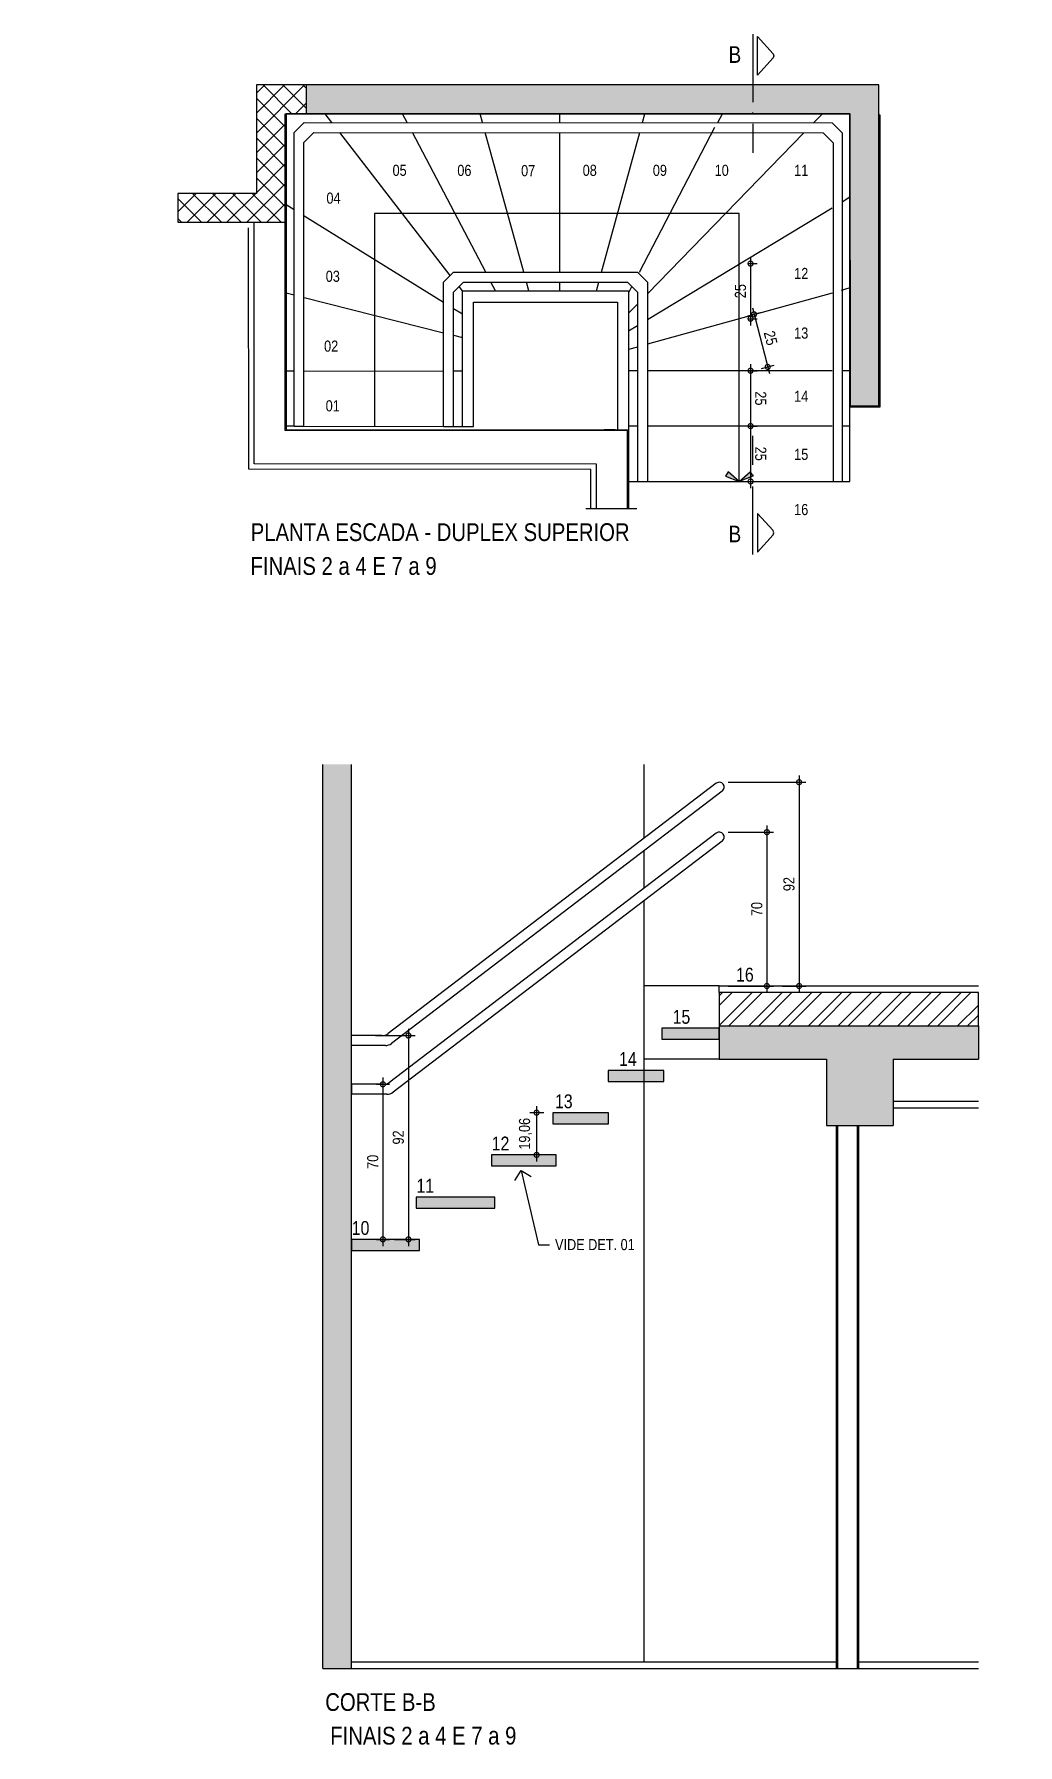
# Model space of a CAD drawing. Header units: metres. Extents: x 8 to 38.7, y -6.4 to 5.4.
# Drawn here: x 26.92 to 31.37, y -2.32 to 5.4 of the extents above; entities that cross this region are included whole.
import ezdxf
from ezdxf import colors
from ezdxf.entities.mleader import LeaderData, LeaderLine
from ezdxf.enums import TextEntityAlignment as Align
from ezdxf.math import Vec2, Vec3
from ezdxf.xclip import XClip

# ---------------------------------------------------------------- set-up
doc = ezdxf.new("R2010")
doc.units = ezdxf.units.M
doc.header["$XCLIPFRAME"] = 0
doc.header["$PDMODE"] = 35
doc.linetypes.add('DASHEDX2', pattern=[1.5, 1, -0.5])
doc.linetypes.add('ESTILO_TQS_0004', pattern=[1.12, 0.5, -0.2, 0.01, -0.2, 0.01, -0.2])
for name, color, linetype in [('205', 232, 'ESTILO_TQS_0004'), ('3', 2, 'Continuous'), ('4', 2, 'Continuous'), ('ARQ-ALV ACAB', 4, 'Continuous'), ('ARQ-ALV OSSO', 5, 'Continuous'), ('ARQ-AUX', 7, 'Continuous'), ('ARQ-AUX1', 1, 'Continuous'), ('ARQ-AUX2', 2, 'Continuous'), ('ARQ-DIM', 2, 'Continuous'), ('ARQ-PRJ', 7, 'DASHEDX2'), ('ARQ-SIM', 1, 'Continuous'), ('ARQ-TXT', 2, 'Continuous'), ('ARQ-TXT2', 2, 'Continuous')]:
    doc.layers.add(name, color=color, linetype=linetype)
doc.styles.add('Adesa', font='ARIALN.TTF')
doc.styles.add('M50', font='ARIALN.TTF', dxfattribs={"height": 0.15})
doc.dimstyles.new('ADESA 1-0025', dxfattribs={"dimtxt": 0.05, "dimasz": 0.045, "dimexe": 0.03, "dimexo": 0.04, "dimgap": 0.02, "dimtad": 1, "dimtoh": 1, "dimdec": 0, "dimlfac": 100, "dimzin": 4, "dimtxsty": 'Adesa', "dimblk": 'DOTSMALL', "dimcen": 1, "dimdle": 0.03, "dimclrd": 1, "dimclre": 1, "dimclrt": 256, "dimazin": 1, "dimtm": 1e-09, "dimtfac": 1, "dimtdec": 0, "dimtix": 1, "dimtmove": 2, "dimatfit": 0, "dimldrblk": 'DOTSMALL', "dimfxl": 0.8, "dimtvp": 2, "dimtolj": 1, "dimtzin": 0, "dimarcsym": 0})

# ---------------------------------------------------------------- blocks, each defined once
blk = doc.blocks.new('est-ex-11-dps-r00')
at = {"layer": '3'}
h = blk.add_hatch(color=8, dxfattribs=at)
h.dxf.hatch_style = 1
h.paths.add_polyline_path([(-232.004486, -395.998796), (719.496112, -396.003017), (719.496112, -409.003017), (473.006123, -409.003017), (473.006123, -541.00374), (459.996043, -541.00374), (459.996043, -409.002436), (12.995548, -409.002436), (12.995548, -937.000989), (-251.979379, -937.000989), (-251.979379, -924.007258), (-232.004327, -924.007258), (-232.004327, -855.00029), (-213.00434, -855.00029), (-213.00434, -924.000989), (-0.004452, -924.000989), (-0.004452, -414.999045), (-213.004452, -414.999045), (-213.004452, -481.999806), (-232.004486, -481.999806)])
h.paths.add_polyline_path([(719.496112, -244.999631), (-57.501936, -244.996565), (-57.501936, -225.996565), (0, -225.996565), (0, 0), (-236.004459, 0), (-236.004459, -245.001184), (-249.004459, -245.001184), (-249.004459, 12.999153), (-0.000305, 12.999153), (-0.000305, 282.997758), (-504.003335, 282.997758), (-504.003335, -245.001184), (-517.003335, -245.001184), (-517.003335, 295.998453), (12.994618, 295.998453), (12.994618, -232.000212), (459.996043, -232.000212), (459.996043, -99.998908), (472.996043, -99.998908), (472.996043, -231.999631), (719.496112, -231.999631)])
h.paths.add_polyline_path([(-993.00031, -541.00374), (-993.00031, -409.003017), (-1239.500379, -409.003017), (-1239.500379, -396.003017), (-520.003335, -396.002991), (-520.003335, -409.002991), (-980.00031, -409.002436), (-980.00031, -541.00374)])
h.paths.add_polyline_path([(-2253.500545, -245.000956), (-2253.500545, -232.000956), (-2008.001965, -232.000956), (-2008.001965, -100.000255), (-1995.001965, -100.000255), (-1995.001965, -232.000655), (-1547.999687, -232.000655), (-1547.999687, 77.996564), (-1534.999687, 77.996564), (-1534.999687, -183.000162), (-1385.510847, -183.000162), (-1385.510847, -195.99998), (-1534.999687, -195.99998), (-1534.999687, -245.000515), (-2253.500545, -245.000515)])
h.paths.add_polyline_path([(-2253.500545, -396.001692), (-1534.999904, -396.002133), (-1534.999904, -445.002668), (-1385.510832, -445.002668), (-1385.510832, -458.002486), (-1534.999904, -458.002486), (-1534.999904, -718.997619), (-1547.999904, -718.997619), (-1547.999904, -409.001461), (-1995.001777, -409.001461), (-1995.001777, -540.99621), (-2008.001965, -540.99621), (-2008.001965, -409.001316), (-2253.500545, -409.001316)])
h.paths.add_polyline_path([(-2399.510997, -445.004573), (-2561.999822, -445.004573), (-2561.999822, -718.997885), (-2548.999822, -718.997885), (-2548.999822, -458.004573), (-2399.510997, -458.004573), (-2399.510997, -445.004803)])
h.paths.add_polyline_path([(1027.995404, -445.001113), (865.506331, -445.001113), (865.506331, -458.001113), (1014.995404, -458.001113), (1014.995404, -718.997491), (1027.995404, -718.997491)])
h.paths.add_polyline_path([(-520.003335, -244.999631), (-520.003335, -232.000212), (-980.00031, -232.000212), (-980.00031, -99.998908), (-993.00031, -99.998908), (-993.00031, -231.999631), (-1239.500379, -231.999631), (-1239.500379, -244.999631)])
h.paths.add_polyline_path([(1245.999783, -327.001325), (1689.007686, -327.001325), (1689.007686, -314.001325), (1245.999783, -314.001325)])
h.paths.add_polyline_path([(-2561.999343, 77.995239), (-2561.999343, -195.997845), (-2399.510997, -195.997845), (-2399.510997, -182.997845), (-2548.999343, -182.997845), (-2548.999343, 77.995239), (-2561.999822, 77.995239)])
h.paths.add_polyline_path([(1027.995156, -196.001535), (1027.995156, 77.998295), (1014.995156, 77.998295), (1014.995156, -183.001611), (865.506331, -183.001611), (865.506331, -196.001535)])
h.paths.add_polyline_path([(-3223.007243, -327.001325), (-2779.99934, -327.001325), (-2779.99934, -314.001325), (-3223.007243, -314.001325)])
h.paths.add_polyline_path([(-517.003335, -937.001848), (-352.982201, -937.001848), (-352.982201, -924.001848), (-504.003335, -924.001848), (-504.003335, -395.998796), (-517.003335, -395.998796)])
h.paths.add_polyline_path([(1015.01125, -327.001325), (1155.51125, -327.001325), (1155.51125, -314.001325), (1015.01125, -314.001325)])
h.paths.add_polyline_path([(-2689.510807, -327.001325), (-2549.010807, -327.001325), (-2549.010807, -314.001325), (-2689.510807, -314.001325)])
at = {"layer": '4'}
h = blk.add_hatch(color=8, dxfattribs=at)
h.dxf.hatch_style = 1
h.paths.add_polyline_path([(870.51125, -327.001325), (1015.01125, -327.001325), (1015.01125, -314.001325), (870.51125, -314.001325)])
h.paths.add_polyline_path([(1517.998246, -449.002012), (1531.000227, -449.002012), (1531.000227, -327.001324), (1517.998246, -327.001324)])
h.paths.add_polyline_path([(1689.007686, -327.001325), (1803.000199, -327.001325), (1803.000199, -314.002172), (1689.007686, -314.002172)])
h.paths.add_polyline_path([(1518.002686, -314.002172), (1531.002686, -314.002172), (1531.002686, -192.002332), (1518.002686, -192.002332)])
h.paths.add_polyline_path([(-3065.002243, -314.002172), (-3052.002243, -314.002172), (-3052.002243, -192.002332), (-3065.002243, -192.002332)])
h.paths.add_polyline_path([(-3064.999784, -449.002012), (-3051.997803, -449.002012), (-3051.997803, -327.002172), (-3064.999784, -327.002172)])
h.paths.add_polyline_path([(-3336.999755, -327.001324), (-3223.007243, -327.001324), (-3223.007243, -314.001325), (-3336.999755, -314.001325)])
h.paths.add_polyline_path([(-2549.010807, -327.001325), (-2404.510807, -327.001325), (-2404.510807, -314.001325), (-2549.010807, -314.001325)])
h.paths.add_polyline_path([(74.532066, -924.005286), (12.995548, -924.005286), (12.995548, -937.000989), (74.532066, -937.000989)])
h.paths.add_polyline_path([(-1372.998858, -46.500032), (-1359.998858, -46.500032), (-1359.998858, 165.999968), (-1372.998858, 165.999968)])
h.paths.add_polyline_path([(-2548.999822, -718.997885), (-2561.999822, -718.997885), (-2561.999822, -936.998934), (-2548.999822, -936.998934)])
h.paths.add_polyline_path([(-2561.999822, -445.004573), (-2634.999822, -445.004573), (-2634.999822, -458.001295), (-2561.999822, -458.001295)])
h.paths.add_polyline_path([(-1112.000061, 295.99876), (-1112.000061, 152.998767), (-1099.000187, 152.998767), (-1099.000187, 282.998799), (-1029.069445, 282.998799), (-1029.069445, 295.99876)])
h.paths.add_polyline_path([(-2736.996513, -763.91298), (-2723.996513, -763.91298), (-2723.996513, -620.91298), (-2736.996513, -620.91298)])
h.paths.add_polyline_path([(-2736.996513, -20.089668), (-2723.996513, -20.089668), (-2723.996513, 122.910332), (-2736.996513, 122.910332)])
h.paths.add_polyline_path([(1027.995404, -718.997491), (1014.995404, -718.997491), (1014.995404, -936.998627), (1027.995404, -936.998627)])
h.paths.add_polyline_path([(1101.995156, -445.001113), (1027.995404, -445.001113), (1027.995404, -457.997884), (1101.995156, -457.997884)])
h.paths.add_polyline_path([(2138.000201, -253.001325), (2125.000197, -253.001325), (2125.000197, -314.001325), (1853.000199, -314.001325), (1853.000199, -327.001324), (2125.000219, -327.001324), (2125.000219, -388.001325), (2138.000201, -388.001325)])
h.paths.add_polyline_path([(592.000796, 295.99876), (509.070038, 295.99876), (509.070038, 282.998799), (579.00078, 282.998799), (579.00078, 152.998392), (592.00078, 152.998392), (592.00078, 295.99876)])
h.paths.add_polyline_path([(592.000796, -937.001408), (592.000796, -794.000771), (579.000796, -794.000771), (579.000796, -924.001447), (509.070053, -924.001447), (509.070053, -937.001408), (592.000811, -937.001408)])
h.paths.add_polyline_path([(-2126.000352, -937.001408), (-2043.069595, -937.001408), (-2043.069595, -924.001447), (-2113.000337, -924.001447), (-2113.000337, -794.001191), (-2126.000337, -794.001191), (-2126.000337, -937.001408)])
h.paths.add_polyline_path([(839.999696, -46.499368), (852.999696, -46.499368), (852.999696, 166.000632), (839.999696, 166.000632)])
h.paths.add_polyline_path([(839.999696, -807.00328), (852.999696, -807.00328), (852.999696, -594.50328), (839.999696, -594.50328)])
h.paths.add_polyline_path([(-2386.999253, -807.00328), (-2373.999253, -807.00328), (-2373.999253, -594.50328), (-2386.999253, -594.50328)])
h.paths.add_polyline_path([(1189.996956, -763.91298), (1202.996956, -763.91298), (1202.996956, -620.91298), (1189.996956, -620.91298)])
h.paths.add_polyline_path([(1189.996956, -20.089668), (1202.996956, -20.089668), (1202.996956, 122.910332), (1189.996956, 122.910332)])
h.paths.add_polyline_path([(-2984.999916, -914.001323), (-2984.999916, -750.999946), (-2997.999778, -750.999946), (-2997.999778, -900.997727), (-3045.999778, -900.997727), (-3045.999778, -914.001323)])
h.paths.add_polyline_path([(1451.000359, 272.998675), (1451.000359, 109.997373), (1464.000222, 109.997373), (1464.000222, 259.995079), (1512.000221, 259.995079), (1512.000221, 272.998675)])
h.paths.add_polyline_path([(1451.000359, -914.001323), (1512.000221, -914.001323), (1512.000221, -900.997727), (1464.000222, -900.997727), (1464.000222, -751.000021), (1451.000359, -751.000021)])
h.paths.add_polyline_path([(-878.069286, -937.00153), (-745.536564, -937.00153), (-745.536564, -923.999823), (-786.000045, -923.999823), (-786.000045, -624.003488), (-799.000045, -624.003488), (-799.000045, -924.001237), (-878.06927, -924.001237), (-878.06927, -937.00153)])
h.paths.add_polyline_path([(-1372.998858, -807.001266), (-1359.998858, -807.001266), (-1359.998858, -594.501266), (-1372.998858, -594.501266)])
h.paths.add_polyline_path([(-1099.000046, -794.001415), (-1111.99992, -794.001415), (-1111.99992, -937.001408), (-1029.069303, -937.001408), (-1029.069303, -924.001447), (-1099.000046, -924.001447)])
h.paths.add_polyline_path([(-878.069286, 295.998882), (-878.069286, 282.998589), (-799.000061, 282.998589), (-799.000061, -16.99916), (-786.000061, -16.99916), (-786.000061, 282.997175), (-745.53658, 282.997175), (-745.53658, 295.998882), (-878.069302, 295.998882)])
h.paths.add_polyline_path([(-2561.999366, -183.001307), (-2635.999822, -183.001307), (-2635.999822, -196.001304), (-2561.999343, -195.997845)])
h.paths.add_polyline_path([(-2549.004314, 295.991967), (-2561.999366, 295.991967), (-2561.999366, 77.995239), (-2549.004314, 77.995239)])
h.paths.add_polyline_path([(-520.003335, -937.002591), (-520.003335, -409.002981), (-533.003335, -409.002981), (-533.003335, -924.002648), (-594.536549, -924.002648), (-594.536549, -937.002648), (-520.003335, -937.002648)])
h.paths.add_polyline_path([(1736.995331, -914.001323), (1736.995331, -901.001351), (1729.988975, -901.001351), (1729.988975, -569.001318), (1716.988975, -569.001318), (1716.988975, -901.001351), (1662.988975, -901.001351), (1662.988975, -914.001323), (1736.989194, -914.001323)])
h.paths.add_polyline_path([(1797.998392, -914.001296), (1910.998392, -914.001296), (1910.998392, -901.001323), (1797.998392, -901.001323)])
h.paths.add_polyline_path([(2137.995113, -914.001323), (2137.995113, -539.001566), (2124.995113, -539.001566), (2124.995113, -901.001323), (2061.998395, -901.001323), (2061.998395, -914.001323)])
h.paths.add_polyline_path([(1101.995156, -183.004764), (1027.995156, -183.004764), (1027.995156, -196.001535), (1101.995156, -196.001535)])
h.paths.add_polyline_path([(1027.995156, 295.998392), (1014.995156, 295.998392), (1014.995156, 77.998295), (1027.995156, 77.998295)])
h.paths.add_polyline_path([(1736.995331, 272.998675), (1662.995113, 272.998675), (1662.995113, 259.998703), (1716.995113, 259.998703), (1716.995113, -72.00133), (1729.995113, -72.00133), (1729.995113, 259.998703), (1737.001468, 259.998703), (1737.001468, 272.998675)])
h.paths.add_polyline_path([(1797.998392, 259.998675), (1910.998392, 259.998675), (1910.998392, 272.998648), (1797.998392, 272.998648)])
edge = h.paths.add_edge_path()
edge.add_line((2137.995113, 272.998675), (2061.998393, 272.998675))
edge.add_line((2061.998393, 272.998675), (2061.998393, 259.998675))
edge.add_line((2061.998393, 259.998675), (2124.99511, 259.998675))
edge.add_line((2124.99511, 259.998675), (2124.99511, -102.001082))
edge.add_line((2124.99511, -102.001082), (2137.99511, -102.001082))
edge.add_line((2137.99511, -102.001082), (2137.99511, 272.998675))
h.paths.add_polyline_path([(358.065018, -937.00153), (358.065018, -924.001613), (278.996063, -924.001613), (278.996063, -624.003488), (265.996063, -624.003488), (265.996063, -924.000199), (225.532312, -924.000199), (225.532312, -937.00153), (358.065034, -937.00153)])
h.paths.add_polyline_path([(358.065018, 295.998882), (225.532296, 295.998882), (225.532296, 282.997551), (265.996047, 282.997551), (265.996047, -16.99916), (278.996047, -16.99916), (278.996047, 282.998965), (358.065003, 282.998965), (358.065003, 295.998882)])
h.paths.add_polyline_path([(-1534.999904, -718.997619), (-1547.999935, -718.997619), (-1547.999672, -924.00172), (-1608.536714, -924.00172), (-1608.53673, -937.001381), (-1482.999904, -937.001381), (-1482.999904, -924.002611), (-1534.999904, -924.002611)])
h.paths.add_polyline_path([(-1892.069467, -937.00153), (-1759.536745, -937.00153), (-1759.536745, -923.999823), (-1802.000496, -923.999823), (-1802.000496, -624.003488), (-1815.000496, -624.003488), (-1815.000496, -924.001237), (-1892.069452, -924.001237), (-1892.069452, -937.00153)])
h.paths.add_polyline_path([(-3270.99386, -914.001323), (-3196.993641, -914.001323), (-3196.993641, -900.998962), (-3250.993641, -900.998962), (-3250.993641, -569.001318), (-3263.993641, -569.001318), (-3263.993641, -900.998962), (-3270.999997, -900.998962), (-3270.999997, -914.001323)])
h.paths.add_polyline_path([(-3445.003058, -914.001296), (-3332.003058, -914.001296), (-3332.003058, -900.998934), (-3445.003058, -900.998934)])
h.paths.add_polyline_path([(-3671.999781, -914.001323), (-3596.003061, -914.001323), (-3596.003061, -900.998934), (-3658.999778, -900.998934), (-3658.999778, -539.001566), (-3671.999778, -539.001566)])
h.paths.add_polyline_path([(74.531441, 295.998453), (12.994618, 295.998453), (12.994618, 282.998733), (74.531441, 282.998733)])
h.paths.add_polyline_path([(-520.003335, 296), (-594.536549, 296), (-594.536549, 283), (-533.003335, 283), (-533.003335, -231.999657), (-520.003335, -231.999657), (-520.003335, 295.999943)])
h.paths.add_polyline_path([(-3658.999753, -253.001325), (-3671.999758, -253.001325), (-3671.999758, -388.001325), (-3658.999775, -388.001325), (-3658.999775, -327.001324), (-3386.999755, -327.001324), (-3386.999755, -314.001325), (-3658.999753, -314.001325)])
h.paths.add_polyline_path([(-1482.999919, 295.998733), (-1608.53673, 295.998733), (-1608.53673, 282.999072), (-1547.999687, 282.999072), (-1547.999687, 77.996564), (-1534.999919, 77.996564), (-1534.999919, 282.999963), (-1482.999919, 282.999963)])
h.paths.add_polyline_path([(-2126.000352, 295.99876), (-2126.000352, 152.998767), (-2113.000352, 152.998767), (-2113.000352, 282.99876), (-2043.06961, 282.99876), (-2043.06961, 295.99876)])
h.paths.add_polyline_path([(-2386.999253, 11.500632), (-2373.999253, 11.500632), (-2373.999253, 166.000632), (-2386.999253, 166.000632)])
h.paths.add_polyline_path([(-2984.999916, 272.998675), (-3045.999916, 272.998675), (-3045.999916, 259.998675), (-2997.999916, 259.998675), (-2997.999916, 109.998591), (-2984.999916, 109.998591)])
h.paths.add_polyline_path([(-3270.999997, 272.998675), (-3270.999997, 259.996314), (-3263.993641, 259.996314), (-3263.993641, -72.00133), (-3250.993641, -72.00133), (-3250.993641, 259.996314), (-3196.993641, 259.996314), (-3196.993641, 272.998675), (-3270.99386, 272.998675)])
h.paths.add_polyline_path([(-3445.003058, 259.996286), (-3332.003058, 259.996286), (-3332.003058, 272.998648), (-3445.003058, 272.998648)])
h.paths.add_polyline_path([(-3671.999778, 272.998675), (-3671.999778, -102.001082), (-3658.999778, -102.001082), (-3658.999778, 259.996286), (-3596.003061, 259.996286), (-3596.003061, 272.998675)])
h.paths.add_polyline_path([(-1815.007394, 30.00084), (-1802.007394, 30.00084), (-1802.007394, 188.50084), (-1815.007394, 188.50084)])
h.paths.add_polyline_path([(-1892.036745, 282.997514), (-1759.536745, 282.997514), (-1759.536745, 295.997514), (-1892.036745, 295.997514)])
at = {"layer": '205'}
blk.add_line((-3872.588223, -320.501324), (2278.789691, -320.501324), dxfattribs=at)
blk = doc.blocks.new('ADESA-IND')
h = blk.add_hatch(color=256)
h.paths.add_polyline_path([(0.177, 0), (0.319, 0.125), (0.354, 0.068)])
h.paths.add_polyline_path([(0.177, 0), (0.034, 0.125), (0, 0.068)])
for points in [[(0.177, 0), (0.034, 0.125), (0, 0.068)], [(0.177, 0), (0.319, 0.125), (0.354, 0.068)]]:
    blk.add_lwpolyline(points, close=True)
blk = doc.blocks.new('ADESA-SIM CORT')
at = {"color": 3}
blk.add_lwpolyline([(1.712, 0.367), (1.4, 0.086), (2.1, 0.086), (1.788, 0.367)], dxfattribs=at)
blk.add_lwpolyline([(1.788, 0.367, 0.267949), (1.712, 0.367)], format="xyb", dxfattribs=at)
at = {"color": 2}
for points in [[(0.521, 0), (0, 0)], [(0.706, 0), (0.729, 0)], [(2.14, 0), (0.914, 0)]]:
    blk.add_lwpolyline(points, dxfattribs=at)
at = {"color": 3, "style": 'Adesa'}
blk.add_attdef('A', text='', height=0.35, dxfattribs=at).set_placement((1.739, -0.325), align=Align.MIDDLE_CENTER)
blk = doc.blocks.new('_DotSmall')
at = {"color": 0, "linetype": 'ByBlock', "const_width": 0.5}
blk.add_lwpolyline([(-0.0625, 0, 1), (0.0625, 0, 1)], format="xyb", close=True, dxfattribs=at)
blk = doc.blocks.new('*D177')
at = {"layer": 'ARQ-DIM', "color": 1, "lineweight": -2, "transparency": 16777216}
for p, q in [((30.1505, 4.361), (30.1888, 4.361)), ((30.1588, 4.391), (30.1588, 4.0821)), ((30.1505, 4.1121), (30.1888, 4.1121))]:
    blk.add_line(p, q, dxfattribs=at)
at = {"layer": 'Defpoints', "color": 0, "transparency": 16777216}
for p in [(30.1105, 4.361, 0), (30.1105, 4.1121), (30.1588, 4.1121)]:
    blk.add_point(p, dxfattribs=at)
at = {"layer": 'ARQ-DIM', "color": 1, "lineweight": -2, "transparency": 16777216, "xscale": 0.045, "yscale": 0.045, "zscale": 0.045}
for p, rotation in [((30.1588, 4.361), 90), ((30.1588, 4.1121), 270)]:
    blk.add_blockref('_DotSmall', p, dxfattribs=dict(at, rotation=rotation))
at = {"layer": 'ARQ-DIM', "transparency": 16777216, "insert": (30.1133, 4.2366), "char_height": 0.05, "attachment_point": 5, "rotation": 90, "style": 'Adesa'}
blk.add_mtext('\\A1;25', dxfattribs=at)
blk = doc.blocks.new('*D179')
at = {"layer": 'ARQ-DIM', "color": 1, "lineweight": -2, "transparency": 16777216}
for p, q in [((30.1505, 3.8773), (30.1889, 3.8773)), ((30.1589, 3.9073), (30.159, 3.5975)), ((30.1505, 3.6275), (30.189, 3.6276))]:
    blk.add_line(p, q, dxfattribs=at)
at = {"layer": 'Defpoints', "color": 0, "transparency": 16777216}
for p in [(30.1105, 3.8773), (30.1105, 3.6275), (30.159, 3.6275)]:
    blk.add_point(p, dxfattribs=at)
at = {"layer": 'ARQ-DIM', "color": 1, "lineweight": -2, "transparency": 16777216, "xscale": 0.045, "yscale": 0.045, "zscale": 0.045}
for p, rotation in [((30.1589, 3.8773), 90.01733154555406), ((30.159, 3.6275), 270.017331545554)]:
    blk.add_blockref('_DotSmall', p, dxfattribs=dict(at, rotation=rotation))
at = {"layer": 'ARQ-DIM', "transparency": 16777216, "insert": (30.2044, 3.7524), "char_height": 0.05, "attachment_point": 5, "rotation": 270.01733, "style": 'Adesa'}
blk.add_mtext('\\A1;25', dxfattribs=at)
blk = doc.blocks.new('*D180')
at = {"layer": 'ARQ-DIM', "color": 1, "lineweight": -2, "transparency": 16777216}
for p, q in [((30.1589, 3.6575), (30.159, 3.3475)), ((30.162, 3.6275), (30.189, 3.6275)), ((30.1621, 3.3775), (30.189, 3.3776))]:
    blk.add_line(p, q, dxfattribs=at)
at = {"layer": 'Defpoints', "color": 0, "transparency": 16777216}
for p in [(30.122, 3.6275), (30.1221, 3.3775), (30.159, 3.3775)]:
    blk.add_point(p, dxfattribs=at)
at = {"layer": 'ARQ-DIM', "color": 1, "lineweight": -2, "transparency": 16777216, "xscale": 0.045, "yscale": 0.045, "zscale": 0.045}
for p, rotation in [((30.159, 3.6275), 90.01734265498087), ((30.159, 3.3775), 270.0173426549808)]:
    blk.add_blockref('_DotSmall', p, dxfattribs=dict(at, rotation=rotation))
at = {"layer": 'ARQ-DIM', "transparency": 16777216, "insert": (30.2045, 3.5026), "char_height": 0.05, "attachment_point": 5, "rotation": 270.01734, "style": 'Adesa'}
blk.add_mtext('\\A1;25', dxfattribs=at)
blk = doc.blocks.new('*D181')
at = {"layer": 'ARQ-DIM', "color": 1, "lineweight": -2, "transparency": 16777216}
for p, q in [((30.1466, 4.1247), (30.2036, 4.1395)), ((30.167, 4.161), (30.2439, 3.8656)), ((30.2084, 3.8874), (30.2654, 3.9022))]:
    blk.add_line(p, q, dxfattribs=at)
at = {"layer": 'Defpoints', "color": 0, "transparency": 16777216}
for p in [(30.1079, 4.1146, 0), (30.1697, 3.8773), (30.2363, 3.8946)]:
    blk.add_point(p, dxfattribs=at)
at = {"layer": 'ARQ-DIM', "color": 1, "lineweight": -2, "transparency": 16777216, "xscale": 0.045, "yscale": 0.045, "zscale": 0.045}
for p, rotation in [((30.1746, 4.1319), 104.5890685225734), ((30.2363, 3.8946), 284.5890685225734)]:
    blk.add_blockref('_DotSmall', p, dxfattribs=dict(at, rotation=rotation))
at = {"layer": 'ARQ-DIM', "transparency": 16777216, "insert": (30.2495, 4.0248), "char_height": 0.05, "attachment_point": 5, "rotation": 284.58907, "style": 'Adesa'}
blk.add_mtext('\\A1;25', dxfattribs=at)
blk = doc.blocks.new('*D191')
at = {"layer": 'ARQ-DIM', "color": 1, "lineweight": -2, "transparency": 16777216}
for p, q in [((30.0576, 1.7946), (30.2627, 1.7946)), ((30.2327, 1.8246), (30.2327, 1.0701)), ((30.0576, 1.1001), (30.2627, 1.1001))]:
    blk.add_line(p, q, dxfattribs=at)
at = {"layer": 'Defpoints', "color": 0, "transparency": 16777216}
for p in [(30.0176, 1.7946), (30.0176, 1.1001), (30.2327, 1.1001)]:
    blk.add_point(p, dxfattribs=at)
at = {"layer": 'ARQ-DIM', "color": 1, "lineweight": -2, "transparency": 16777216, "xscale": 0.045, "yscale": 0.045, "zscale": 0.045}
for p, rotation in [((30.2327, 1.7946), 90), ((30.2327, 1.1001), 270)]:
    blk.add_blockref('_DotSmall', p, dxfattribs=dict(at, rotation=rotation))
at = {"layer": 'ARQ-DIM', "transparency": 16777216, "insert": (30.1872, 1.4474), "char_height": 0.05, "attachment_point": 5, "rotation": 90, "style": 'Adesa'}
blk.add_mtext('\\A1;70', dxfattribs=at)
blk = doc.blocks.new('*D192')
at = {"layer": 'ARQ-DIM', "color": 1, "lineweight": -2, "transparency": 16777216}
for p, q in [((30.0576, 2.0201), (30.408, 2.0201)), ((30.378, 2.0501), (30.378, 1.0701)), ((30.3027, 1.1001), (30.408, 1.1001))]:
    blk.add_line(p, q, dxfattribs=at)
at = {"layer": 'Defpoints', "color": 0, "transparency": 16777216}
for p in [(30.0176, 2.0201), (30.2627, 1.1001), (30.378, 1.1001)]:
    blk.add_point(p, dxfattribs=at)
at = {"layer": 'ARQ-DIM', "color": 1, "lineweight": -2, "transparency": 16777216, "xscale": 0.045, "yscale": 0.045, "zscale": 0.045}
for p, rotation in [((30.378, 2.0201), 90), ((30.378, 1.1001), 270)]:
    blk.add_blockref('_DotSmall', p, dxfattribs=dict(at, rotation=rotation))
at = {"layer": 'ARQ-DIM', "transparency": 16777216, "insert": (30.3325, 1.5601), "char_height": 0.05, "attachment_point": 5, "rotation": 90, "style": 'Adesa'}
blk.add_mtext('\\A1;92', dxfattribs=at)
blk = doc.blocks.new('*D193')
at = {"layer": 'ARQ-DIM', "color": 1, "lineweight": -2, "transparency": 16777216}
for p, q in [((28.4697, 0.6565), (28.5289, 0.6565)), ((28.4989, 0.6865), (28.4989, -0.0735)), ((28.4697, -0.0435), (28.5289, -0.0435))]:
    blk.add_line(p, q, dxfattribs=at)
at = {"layer": 'Defpoints', "color": 0, "transparency": 16777216}
for p in [(28.4297, 0.6565), (28.4297, -0.0435), (28.4989, -0.0435)]:
    blk.add_point(p, dxfattribs=at)
at = {"layer": 'ARQ-DIM', "color": 1, "lineweight": -2, "transparency": 16777216, "xscale": 0.045, "yscale": 0.045, "zscale": 0.045}
for p, rotation in [((28.4989, 0.6565), 90), ((28.4989, -0.0435), 270)]:
    blk.add_blockref('_DotSmall', p, dxfattribs=dict(at, rotation=rotation))
at = {"layer": 'ARQ-DIM', "transparency": 16777216, "insert": (28.4534, 0.3065), "char_height": 0.05, "attachment_point": 5, "rotation": 90, "style": 'Adesa'}
blk.add_mtext('\\A1;70', dxfattribs=at)
blk = doc.blocks.new('*D194')
at = {"layer": 'ARQ-DIM', "color": 1, "lineweight": -2, "transparency": 16777216}
for p, q in [((28.4661, 0.8765), (28.6442, 0.8765)), ((28.6142, 0.9065), (28.6142, -0.0735)), ((28.5509, -0.0435), (28.6442, -0.0435))]:
    blk.add_line(p, q, dxfattribs=at)
at = {"layer": 'Defpoints', "color": 0, "transparency": 16777216}
for p in [(28.4261, 0.8765), (28.5109, -0.0435), (28.6142, -0.0435)]:
    blk.add_point(p, dxfattribs=at)
at = {"layer": 'ARQ-DIM', "color": 1, "lineweight": -2, "transparency": 16777216, "xscale": 0.045, "yscale": 0.045, "zscale": 0.045}
for p, rotation in [((28.6142, 0.8765), 90), ((28.6142, -0.0435), 270)]:
    blk.add_blockref('_DotSmall', p, dxfattribs=dict(at, rotation=rotation))
at = {"layer": 'ARQ-DIM', "transparency": 16777216, "insert": (28.5686, 0.4165), "char_height": 0.05, "attachment_point": 5, "rotation": 90, "style": 'Adesa'}
blk.add_mtext('\\A1;92', dxfattribs=at)
blk = doc.blocks.new('*D195')
at = {"layer": 'ARQ-DIM', "color": 1, "lineweight": -2, "transparency": 16777216}
for p, q in [((29.1929, 0.5583), (29.1929, 0.3077)), ((29.2257, 0.5283), (29.1629, 0.5283)), ((29.2257, 0.3377), (29.1629, 0.3377))]:
    blk.add_line(p, q, dxfattribs=at)
at = {"layer": 'Defpoints', "color": 0, "transparency": 16777216}
for p in [(29.2657, 0.5283), (29.1929, 0.3377), (29.2657, 0.3377)]:
    blk.add_point(p, dxfattribs=at)
at = {"layer": 'ARQ-DIM', "color": 1, "lineweight": -2, "transparency": 16777216, "xscale": 0.045, "yscale": 0.045, "zscale": 0.045}
for p, rotation in [((29.1929, 0.5283), 90), ((29.1929, 0.3377), 270)]:
    blk.add_blockref('_DotSmall', p, dxfattribs=dict(at, rotation=rotation))
at = {"layer": 'ARQ-DIM', "transparency": 16777216, "insert": (29.1429, 0.433), "char_height": 0.05, "attachment_point": 5, "rotation": 90, "style": 'Adesa'}
blk.add_mtext('\\A1;19,06', dxfattribs=at)
blk = doc.blocks.new('_Open90')
at = {"color": 0, "linetype": 'ByBlock', "lineweight": -2}
for p, q in [((0, 0), (-1, 0)), ((-0.5, 0.5), (0, 0)), ((0, 0), (-0.5, -0.5))]:
    blk.add_line(p, q, dxfattribs=at)

msp = doc.modelspace()

# ---------------------------------------------------------------- hatches: boundary and pattern name
h = msp.add_hatch(color=254)
h.dxf.hatch_style = 1
h.paths.add_polyline_path([(30.01764, 0.90955), (29.75764, 0.90955), (29.75764, 0.85955), (30.01764, 0.85955)])
h.paths.add_polyline_path([(29.51789, 0.52835), (29.26569, 0.52835), (29.26569, 0.47835), (29.51789, 0.47835)])
h.paths.add_polyline_path([(29.76764, 0.71895), (29.51569, 0.71895), (29.51569, 0.66895), (29.76764, 0.66895)])
h.paths.add_polyline_path([(29.28069, 0.33775), (28.98927, 0.33775), (28.98927, 0.28775), (29.28069, 0.28775)])
h.paths.add_polyline_path([(29.00427, 0.14715), (28.64944, 0.14715), (28.64944, 0.09715), (29.00427, 0.09715)])
h.paths.add_polyline_path([(28.66444, -0.04345), (28.35728, -0.04345), (28.35728, -0.09345), (28.66444, -0.09345)])
at = {"layer": 'ARQ-AUX1'}
h = msp.add_hatch(dxfattribs=at)
h.set_pattern_fill('ANSI32', color=256, scale=0.01)
h.paths.add_polyline_path([(30.01764, 0.92015), (31.18737, 0.92015), (31.18737, 1.07015), (30.01764, 1.07015)])
at = {"layer": 'ARQ-AUX2'}
h = msp.add_hatch(dxfattribs=at)
h.set_pattern_fill('ANSI37', color=232, scale=0.02)
h.set_pattern_definition([(45, (3.939555, 0), (-0.04490128, 0.04490128), []), (135, (3.939555, 0), (-0.04490128, -0.04490128), [])])
h.paths.add_polyline_path([(28.05791, 5.03746), (28.15294, 5.03746), (28.15292, 5.16745), (27.92789, 5.16745), (27.92791, 4.67743), (27.57278, 4.67746), (27.57281, 4.54743), (28.05789, 4.54742)])
h = msp.add_hatch(color=8, dxfattribs=at)
h.dxf.hatch_style = 1
h.paths.add_polyline_path([(30.73789, 5.16745), (28.15292, 5.16745), (28.15294, 5.03746), (30.60788, 5.03746), (30.60788, 4.28705), (30.73789, 4.31862)])
h.paths.add_polyline_path([(30.73789, 4.31862), (30.60788, 4.28705), (30.60789, 3.71745), (30.73789, 3.71751)])
h = msp.add_hatch(color=8, dxfattribs=at)
h.dxf.hatch_style = 1
h.paths.add_polyline_path([(28.35728, 2.10015), (28.22728, 2.10015), (28.22728, -1.97985), (28.35728, -1.97985)])
h = msp.add_hatch(color=8, dxfattribs=at)
h.dxf.hatch_style = 1
h.paths.add_polyline_path([(30.50232, 0.47015), (30.80232, 0.47015), (30.80232, 0.77015), (31.18737, 0.77015), (31.18737, 0.92015), (30.01764, 0.92015), (30.01764, 0.77015), (30.50232, 0.77015)])

# ---------------------------------------------------------------- linework, layer by layer
for points in [[(28.35728, 0.83155), (28.35728, 0.87655)], [(28.35728, 0.65655), (28.35728, 0.61155)]]:
    msp.add_lwpolyline(points)
at = {"layer": 'ARQ-ALV ACAB'}
for p, q in [((30.60788, 5.03746, 0), (28.06289, 5.0374, 0)), ((28.06289, 5.0374, 0), (28.0629, 3.61246, 0)), ((30.60788, 3.71251, 0), (30.60788, 5.03746, 0)), ((30.74296, 5.0322, 0), (30.74296, 3.81226, 0)), ((27.89311, 3.43236, 0), (27.8928, 4.52236, 0)), ((30.74296, 3.81226, 0), (30.74289, 3.8125, 0)), ((30.74289, 3.8125, 0), (30.74289, 3.7125, 0)), ((30.73796, 3.71226, 0), (30.60788, 3.71251, 0)), ((30.74289, 3.7125, 0), (30.73796, 3.71226, 0)), ((28.0629, 3.61246, 0), (29.60802, 3.61104, 0)), ((29.60802, 3.61104, 0), (29.60802, 3.25471, 0)), ((29.43799, 3.43093, 0), (27.89311, 3.43236, 0)), ((29.43799, 3.25471, 0), (29.43799, 3.43093, 0)), ((30.54732, -1.97985, -0.00005), (30.54732, 0.47015)), ((30.64732, -1.97985, -0.00005), (30.64732, 0.47015)), ((28.35728, -1.94985, -0.00004), (30.54732, -1.94985, -0.00004)), ((30.64732, -1.94985, -0.00004), (31.18737, -1.94985, -0.00004))]:
    msp.add_line(p, q, dxfattribs=at)
msp.add_lwpolyline([(30.01764, 1.07015), (30.01764, 1.10015), (31.18737, 1.10015)], dxfattribs=at)
at = {"layer": 'ARQ-ALV OSSO'}
for p, q in [((28.0579, 3.60746, 0), (28.05789, 5.03746, 0)), ((27.91784, 3.45746, 0), (27.91784, 4.54737, 0)), ((29.60302, 3.60604, 0), (28.0579, 3.60746, 0)), ((29.60302, 3.25471, 0), (29.60302, 3.60604, 0)), ((30.55232, -1.97985, -0.00005), (30.55232, 0.47015)), ((30.64232, -1.97985, -0.00005), (30.64232, 0.47015))]:
    msp.add_line(p, q, dxfattribs=at)
at = {"layer": 'ARQ-ALV OSSO', "elevation": 0}
for points in [[(30.73796, 5.03721), (30.73796, 3.80726), (30.73789, 3.80751), (30.73789, 3.71751), (30.73796, 3.71726), (30.60788, 3.71752), (30.60788, 5.03801)], [(29.46297, 3.25471), (29.46296, 3.45601), (27.91784, 3.45746)]]:
    msp.add_lwpolyline(points, dxfattribs=at)
at = {"layer": 'ARQ-AUX'}
for p, q in [((29.67784, 1.76688), (29.67784, 2.10015)), ((29.67784, 1.54129), (29.67784, 1.71029)), ((29.67784, -1.94985, -0.00004), (29.67784, 1.48472))]:
    msp.add_line(p, q, dxfattribs=at)
for points in [[(29.64476, 3.25471), (29.41532, 3.25471)], [(30.01764, 1.10015), (29.67784, 1.10015)], [(30.01764, 0.77015), (29.67784, 0.77015)]]:
    msp.add_lwpolyline(points, dxfattribs=at)
at = {"layer": 'ARQ-AUX1', "ltscale": 0.1}
for p, q in [((30.60225, 4.24987, 0), (30.56726, 4.24009, 0)), ((28.05789, 4.22993), (28.05789, 4.22993)), ((28.06289, 4.22867), (28.09789, 4.21981)), ((28.14289, 4.20841), (28.77289, 4.04892)), ((30.52789, 4.22752), (29.69302, 3.99678)), ((28.81789, 4.03753), (28.85789, 4.0274)), ((29.64802, 3.9842), (29.60802, 3.97303)), ((28.06289, 3.8774), (28.09789, 3.8774)), ((28.14215, 3.87733, 0), (28.77289, 3.87591)), ((28.81789, 3.8774), (28.85789, 3.8774)), ((29.64802, 3.87715), (29.60802, 3.87715)), ((30.52789, 3.8774), (29.69302, 3.87715)), ((30.60788, 3.8774), (30.57289, 3.8774)), ((28.14215, 3.6274, 0), (28.77289, 3.62599, 0)), ((28.81789, 3.62603, 0), (28.85789, 3.62603, 0)), ((29.64802, 3.6274), (29.60802, 3.6274)), ((30.52789, 3.62765), (29.69302, 3.6274)), ((30.60788, 3.62765), (30.57289, 3.62765))]:
    msp.add_line(p, q, dxfattribs=at)
at = {"layer": 'ARQ-AUX1'}
for p, q in [((30.004, 2.01554), (28.52213, 0.88576)), ((30.03128, 1.97976), (28.53732, 0.84076)), ((30.004, 1.78997), (28.52949, 0.66576)), ((30.03128, 1.75418), (28.54463, 0.62076)), ((28.49484, 0.87655), (28.35728, 0.87655)), ((28.51004, 0.83155), (28.35728, 0.83155)), ((28.50221, 0.65655), (28.35728, 0.65655)), ((28.51734, 0.61155), (28.35728, 0.61155)), ((30.80232, 0.58015, -0.00004), (31.18737, 0.58015, -0.00004)), ((30.80232, 0.55015, -0.00004), (31.18737, 0.55015, -0.00004))]:
    msp.add_line(p, q, dxfattribs=at)
at = {"layer": 'ARQ-AUX1', "ltscale": 0.1}
for points in [[(28.26889, 4.9974), (28.23789, 5.0374)], [(28.94889, 4.9974), (28.93789, 5.0374)], [(29.29789, 4.9974), (29.29789, 5.0374)], [(29.67098, 4.99765), (29.68198, 5.03765)], [(30.0119, 4.9974), (30.0329, 5.0374)], [(28.80309, 4.3076), (28.30377, 4.9524)], [(28.96327, 4.3224), (28.63252, 4.9524)], [(29.13452, 4.3224), (28.96125, 4.95201)], [(29.29789, 4.3224), (29.29789, 4.9524)], [(29.48627, 4.3224), (29.65952, 4.9524)], [(29.65752, 4.3224), (29.99821, 4.97733)], [(28.09789, 4.60379), (28.06289, 4.6255)], [(28.77289, 4.18512), (28.13887, 4.5773)], [(28.85789, 4.2374), (28.84261, 4.25712)], [(29.00789, 4.2374), (28.98689, 4.2774)], [(29.15789, 4.2374), (29.14689, 4.2774)], [(29.29789, 4.2374), (29.29789, 4.2774)], [(29.4629, 4.2374), (29.4739, 4.2774)], [(29.60948, 4.23088), (29.62327, 4.25716)], [(29.60802, 4.13716), (29.64802, 4.17838)], [(28.85789, 4.1324), (28.81789, 4.15721)], [(29.60802, 3.3774), (29.60802, 3.3774), (29.64802, 3.3774)], [(29.69302, 3.3774), (30.52789, 3.37765)]]:
    msp.add_lwpolyline(points, dxfattribs=at)
for points, elevation in [([(28.60889, 4.9974), (28.58789, 5.0374)], 0.00001), ([(30.44295, 4.99624), (30.48159, 5.03605)], 0), ([(29.69302, 4.22476), (30.39929, 4.95099)], 0), ([(30.57289, 4.64047), (30.60788, 4.66184)], 0), ([(29.69302, 4.10904), (30.52789, 4.613)], 0), ([(29.60802, 4.05714), (29.64802, 4.08156)], 0), ([(30.56788, 3.37765), (30.60788, 3.37765), (30.60788, 3.72271)], 0), ([(28.09789, 3.6274), (28.0629, 3.6274)], 0)]:
    msp.add_lwpolyline(points, dxfattribs=dict(at, elevation=elevation))
msp.add_lwpolyline([(28.05789, 4.6286), (28.05789, 4.6286)], close=True, dxfattribs=at)
at = {"layer": 'ARQ-AUX1'}
msp.add_lwpolyline([(30.01764, 0.92015), (31.18737, 0.92015), (31.18737, 1.07015), (30.01764, 1.07015)], close=True, dxfattribs=at)
for centre, radius, start, end in [((30.01764, 1.99765), 0.0225, 307.321897, 127.321897), ((30.01764, 1.77207), 0.0225, 307.321897, 127.321897), ((28.49484, 0.92155), 0.045, 270, 307.321897), ((28.51004, 0.87655), 0.045, 270, 307.32188), ((28.50221, 0.70155), 0.045, 270, 307.322881), ((28.51734, 0.65655), 0.045, 270, 307.321705)]:
    msp.add_arc(centre, radius, start, end, dxfattribs=at)
at = {"layer": 'ARQ-AUX2', "ltscale": 0.1}
for p, q in [((28.77289, 4.2774), (28.81789, 4.3224)), ((28.77289, 3.62603, 0), (28.77289, 4.2774)), ((28.81789, 4.3224), (29.64802, 4.3224)), ((28.81789, 4.2324), (28.86289, 4.2774)), ((28.86289, 4.2774), (29.60302, 4.2774)), ((29.60302, 4.2774), (29.64802, 4.2324)), ((29.64802, 4.3224), (29.69302, 4.2774)), ((29.69302, 4.2774), (29.69302, 3.3774)), ((28.81789, 3.62603, 0), (28.81789, 4.2324)), ((29.64802, 4.2324), (29.64802, 3.3774))]:
    msp.add_line(p, q, dxfattribs=at)
at = {"layer": 'ARQ-AUX2'}
for p, q in [((30.01764, 0.92015), (31.18737, 0.92015)), ((30.01764, 0.92015), (30.01764, 0.77015)), ((30.01764, 0.77015, -0.00004), (30.50232, 0.77015, -0.00004)), ((30.50232, 0.77015), (30.50232, 0.47015)), ((30.80232, 0.77015, -0.00004), (31.18737, 0.77015, -0.00004)), ((30.80232, 0.77015), (30.80232, 0.47015)), ((30.50232, 0.47015), (30.80232, 0.47015))]:
    msp.add_line(p, q, dxfattribs=at)
at = {"layer": 'ARQ-AUX2', "color": 8}
msp.add_line((31.18737, 0.92015), (31.18737, 0.77015), dxfattribs=at)
at = {"layer": 'ARQ-AUX2', "elevation": 0}
msp.add_lwpolyline([(27.92791, 4.67743), (27.57278, 4.67746), (27.57281, 4.54743), (28.05789, 4.54742), (28.05791, 5.03746), (30.60788, 5.03746), (30.60789, 3.71745), (30.73789, 3.71751), (30.73789, 5.16745), (27.92789, 5.16745), (27.92791, 4.67743)], close=True, dxfattribs=at)
at = {"layer": 'ARQ-AUX2', "color": 7, "elevation": 0}
msp.add_lwpolyline([(28.15292, 5.16746), (28.15294, 5.03746)], dxfattribs=at)
at = {"layer": 'ARQ-AUX2', "elevation": 0}
for points in [[(28.09789, 3.6274), (28.09789, 4.9524), (28.14289, 4.9974), (30.52789, 4.99624), (30.57289, 4.95124), (30.57289, 3.37765)], [(28.14215, 3.6274), (28.14215, 4.9074), (28.18715, 4.9524), (30.48707, 4.95124), (30.53207, 4.90624), (30.53207, 3.37765)], [(28.09789, 3.6274), (28.14215, 3.6274)], [(28.77289, 3.62603), (28.81789, 3.62603)], [(28.85789, 3.62603), (28.90789, 3.62603)]]:
    msp.add_lwpolyline(points, dxfattribs=at)
at = {"layer": 'ARQ-AUX2', "ltscale": 0.1}
for points in [[(28.85789, 3.62603), (28.85789, 4.2374), (29.60802, 4.2374), (29.60802, 4.08547)], [(28.90789, 3.62603), (28.90789, 4.1874), (29.55802, 4.1874), (29.55802, 4.0738)]]:
    msp.add_lwpolyline(points, dxfattribs=at)
at = {"layer": 'ARQ-AUX2', "ltscale": 0.1, "elevation": 0}
for points in [[(29.55802, 4.0738), (29.55802, 3.61105)], [(29.60802, 4.08547), (29.60802, 3.61105)]]:
    msp.add_lwpolyline(points, dxfattribs=at)
at = {"layer": 'ARQ-AUX2'}
for points in [[(29.64802, 3.3774), (29.69302, 3.3774)], [(30.52789, 3.37765), (30.57289, 3.37765)]]:
    msp.add_lwpolyline(points, dxfattribs=at)
for points in [[(30.01764, 0.90955), (29.75764, 0.90955), (29.75764, 0.85955), (30.01764, 0.85955)], [(29.76764, 0.71895), (29.51569, 0.71895), (29.51569, 0.66895), (29.76764, 0.66895)], [(29.51789, 0.52835), (29.26569, 0.52835), (29.26569, 0.47835), (29.51789, 0.47835)], [(29.28069, 0.33775), (28.98927, 0.33775), (28.98927, 0.28775), (29.28069, 0.28775)], [(29.00427, 0.14715), (28.64944, 0.14715), (28.64944, 0.09715), (29.00427, 0.09715)], [(28.66444, -0.04345), (28.35728, -0.04345), (28.35728, -0.09345), (28.66444, -0.09345)]]:
    msp.add_lwpolyline(points, close=True, dxfattribs=at)
at = {"layer": 'ARQ-DIM'}
for p, q in [((28.22728, -1.97985), (28.22728, 2.10015)), ((28.35728, -1.97985), (28.35728, 2.10015)), ((28.22728, -1.97985, -0.00005), (31.18737, -1.97985, -0.00005))]:
    msp.add_line(p, q, dxfattribs=at)
at = {"layer": 'ARQ-PRJ', "elevation": 0}
msp.add_lwpolyline([(29.548, 3.61105), (29.498, 3.61105)], dxfattribs=at)
at = {"layer": 'ARQ-SIM', "ltscale": 0.1, "elevation": 0}
msp.add_lwpolyline([(30.10793, 3.3774), (30.10793, 4.58746), (28.46034, 4.58747), (28.46034, 3.6274)], dxfattribs=at)

# ---------------------------------------------------------------- block references
at = {"linetype": 'Continuous'}
ref = msp.add_blockref('est-ex-11-dps-r00', (38.99962, 8.18726), dxfattribs=dict(at, xscale=0.01, yscale=0.01, zscale=0.01))
XClip(ref).set_block_clipping_path([(-3087.5187336375, -524.0872977988), (-2678.8955138087, -307.4309439473)])
at = {"layer": 'ARQ-DIM'}
ref = msp.add_blockref('ADESA-SIM CORT', (30.16925, 4.86143), dxfattribs=dict(at, xscale=-0.25, yscale=0.25, zscale=0.25, rotation=270))
ref.add_attrib('A', 'B', dxfattribs={"layer": '0', "color": 4, "height": 0.075, "style": 'Adesa'}).set_placement((30.08806, 5.30447), align=Align.MIDDLE_CENTER)
ref = msp.add_blockref('ADESA-SIM CORT', (30.16925, 3.58354), dxfattribs=dict(at, xscale=0.25, yscale=0.25, zscale=0.25, rotation=270))
ref.add_attrib('A', 'B', dxfattribs={"layer": '0', "color": 4, "height": 0.075, "style": 'Adesa'}).set_placement((30.08806, 3.1405), align=Align.MIDDLE_CENTER)
at = {"layer": 'ARQ-SIM', "xscale": -0.3480695875487955, "yscale": 0.3480695875487955, "zscale": 0.05801159792479926}
msp.add_blockref('ADESA-IND', (30.16946, 3.3774, 0), dxfattribs=at)

# ---------------------------------------------------------------- texts
at = {"layer": 'ARQ-TXT', "style": 'M50'}
for s, p in [('05', (28.57432, 4.78195)), ('06', (28.86679, 4.78172)), ('07', (29.15483, 4.78046)), ('08', (29.4328, 4.78195)), ('09', (29.74952, 4.78195)), ('10', (30.02862, 4.78195)), ('11', (30.38756, 4.78195)), ('04', (28.27581, 4.65665)), ('03', (28.27269, 4.30368)), ('12', (30.38756, 4.31671)), ('13', (30.38756, 4.04745)), ('02', (28.26527, 3.98835)), ('14', (30.38756, 3.76212)), ('01', (28.27238, 3.71893)), ('15', (30.38756, 3.49966)), ('16', (30.38756, 3.25087))]:
    msp.add_text(s, height=0.05, dxfattribs=at).set_placement(p, align=Align.MIDDLE)
at = {"layer": 'ARQ-TXT', "ltscale": 0.5, "style": 'Adesa'}
for s, p in [('PLANTA ESCADA - DUPLEX SUPERIOR', (27.90202, 3.1088)), ('FINAIS 2 a 4 E 7 a 9', (27.90107, 2.95604)), ('CORTE B-B', (28.23861, -2.17204)), ('FINAIS 2 a 4 E 7 a 9', (28.26104, -2.32379))]:
    msp.add_text(s, height=0.08, dxfattribs=at).set_placement(p)
at = {"layer": 'ARQ-TXT2', "style": 'Adesa'}
for s, p in [('16', (30.13334, 1.15149)), ('15', (29.84692, 0.96089)), ('14', (29.60497, 0.77029)), ('13', (29.31575, 0.57969)), ('12', (29.03014, 0.38909)), ('11', (28.69031, 0.19849)), ('10', (28.39815, 0.00789))]:
    msp.add_text(s, height=0.0625, dxfattribs=at).set_placement(p, align=Align.MIDDLE_CENTER)

# ---------------------------------------------------------------- dimensions: what is measured, and where the dimension line sits
at = {"layer": 'ARQ-DIM'}
for p1, p2, distance, picture, middle in [((30.11046, 4.36102, 0), (30.11046, 4.11215), 0.04834, '*D177', (30.11327, 4.23658)), ((30.10793, 4.1146, 0), (30.1697, 3.87729), 0.06887, '*D181', (30.24952, 4.02476)), ((30.11046, 3.87727), (30.11053, 3.62753), 0.04842, '*D179', (30.20444, 3.75243)), ((30.122, 3.62753), (30.12208, 3.37753), 0.03695, '*D180', (30.20452, 3.50255))]:
    dim = msp.add_aligned_dim(p1=p1, p2=p2, distance=distance, dimstyle='ADESA 1-0025', dxfattribs=at)
    dim.commit()
    dim.dimension.update_dxf_attribs({"geometry": picture, "text_midpoint": middle})
for base, p1, p2, picture, middle in [((30.37802, 1.10015), (30.01764, 2.02015), (30.26269, 1.10015), '*D192', (30.3325, 1.56015)), ((28.61418, -0.04345), (28.42606, 0.87655), (28.51086, -0.04345), '*D194', (28.56865, 0.41655)), ((28.49892, -0.04345), (28.42975, 0.65655), (28.42975, -0.04345), '*D193', (28.45339, 0.30655))]:
    dim = msp.add_linear_dim(base=base, p1=p1, p2=p2, angle=90, dimstyle='ADESA 1-0025', dxfattribs=at)
    dim.commit()
    dim.dimension.update_dxf_attribs({"geometry": picture, "text_midpoint": middle})
dim = msp.add_linear_dim(base=(30.23269, 1.10015), p1=(30.01764, 1.79457), p2=(30.01764, 1.10015), angle=90, text='70', dimstyle='ADESA 1-0025', dxfattribs=at)
dim.commit()
dim.dimension.update_dxf_attribs({"geometry": '*D191', "text_midpoint": (30.18716, 1.44736)})
dim = msp.add_linear_dim(base=(29.19292, 0.33775), p1=(29.26569, 0.52835), p2=(29.26569, 0.33775), angle=90, dimstyle='ADESA 1-0025', override={"dimdec": 2}, dxfattribs=at)
dim.commit()
dim.dimension.update_dxf_attribs({"geometry": '*D195', "text_midpoint": (29.14287, 0.43305)})

# ---------------------------------------------------------------- leaders
at = {"layer": 'ARQ-SIM'}
ml = msp.add_multileader_mtext('Standard', dxfattribs=at)
ml.set_content('VIDE DET. 01', color=2, style='Adesa')
ml.set_leader_properties(color=256)
ml.set_arrow_properties(name='OPEN90')
ml.build(insert=Vec2(0, 0))
ml.multileader.update_dxf_attribs({"text_left_attachment_type": 2, "text_right_attachment_type": 2, "dogleg_length": 0.2, "arrow_head_size": 0.075})
ctx = ml.context
ctx.base_point, ctx.char_height, ctx.arrow_head_size, ctx.landing_gap_size, ctx.plane_origin = Vec3(29.25121, -0.06758, -0.00009), 0.05, 0.075, 0.025, Vec3(29.89831, 0.64398, -0.00009)
ctx.left_attachment, ctx.right_attachment = 2, 2
notes = []
notes.append((ctx, [(0, (1, 1, 0), (29.20121, -0.06758, -0.00009), (1, 0), 0.05, [(0, [(29.12286, 0.26758, -0.00009)], 0, [])])]))
ctx.mtext.insert, ctx.mtext.width, ctx.mtext.flow_direction = Vec3(29.27621, -0.04205, -0.00009), 0.401175, 5
for ctx, leaders in notes:
    for number, flags, end, landing, length, lines in leaders:
        leader = LeaderData()
        leader.index, (leader.has_last_leader_line, leader.has_dogleg_vector, leader.attachment_direction) = number, flags
        leader.last_leader_point, leader.dogleg_vector, leader.dogleg_length = Vec3(end), Vec3(landing), length
        for number, points, colour, breaks in lines:
            line = LeaderLine()
            line.index, line.vertices, line.color, line.breaks = number, Vec3.list(points), colors.encode_raw_color(colour), breaks
            leader.lines.append(line)
        ctx.leaders.append(leader)

doc.saveas('drawing.dxf')
